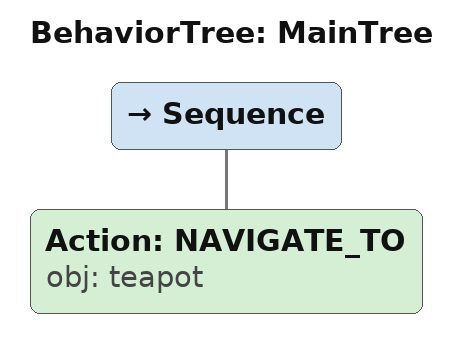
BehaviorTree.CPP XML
<root main_tree_to_execute="MainTree">
  <BehaviorTree ID="MainTree">
    <Sequence>
      <!-- Navigate to teapot to verify it is on the stove -->
      <Action ID="NAVIGATE_TO" obj="teapot"/>
    </Sequence>
  </BehaviorTree>
</root>
